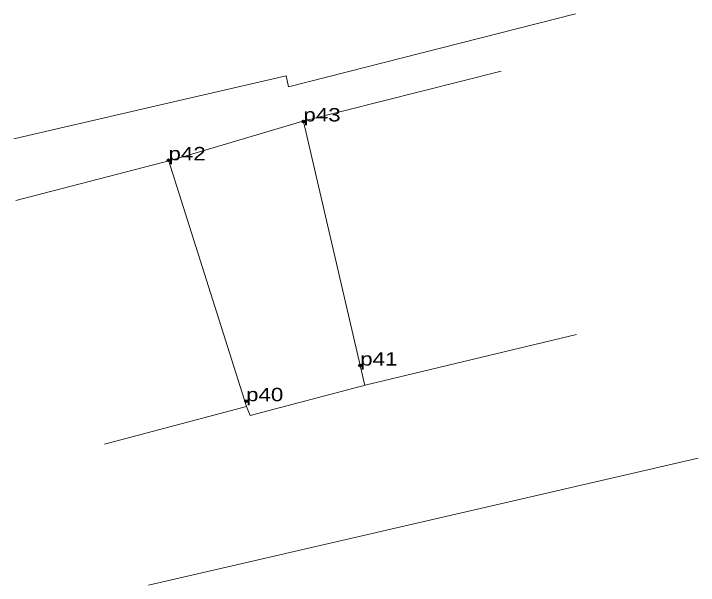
# Model space of a CAD drawing. Header units: metres. Extents: x 535788 to 540981, y 1835615 to 1839223.
# Drawn here: x 535788.3 to 535880.4, y 1837348.1 to 1837425.1 of the extents above; entities that cross this region are included whole.
import ezdxf

# ---------------------------------------------------------------- set-up
doc = ezdxf.new("R2010")
doc.units = ezdxf.units.M
doc.header["$LTSCALE"] = 0.72
doc.header["$PDMODE"] = 32
doc.header["$PDSIZE"] = 0.36
doc.layers.add('10', color=7, linetype='Continuous', lineweight=13)
doc.layers.add('12', color=7, linetype='Continuous')
doc.layers.add('7', color=7, linetype='Continuous')

msp = doc.modelspace()

# ---------------------------------------------------------------- linework, layer by layer
at = {"layer": '10'}
for p, q in [((535825.28, 1837415.24), (535863.92, 1837425.11)), ((535824.96, 1837416.75), (535825.28, 1837415.24)), ((535827.27, 1837410.59), (535835.54, 1837375.03)), ((535819.62, 1837372.2), (535809.1, 1837405.36)), ((535800.48, 1837367.11), (535819.62, 1837372.2)), ((535820.09, 1837370.96), (535819.62, 1837372.2)), ((535880.45, 1837365.25), (535806.43, 1837348.1))]:
    msp.add_line(p, q, dxfattribs=at)
for points in [[(535788.53, 1837399.93), (535809.49, 1837405.38), (535827.2, 1837410.63), (535853.9, 1837417.38)], [(535788.26, 1837408.24), (535810.35, 1837413.36), (535824.96, 1837416.75)], [(535820.09, 1837370.96), (535835.78, 1837375.09), (535864.06, 1837381.91)]]:
    msp.add_lwpolyline(points, dxfattribs=at)
at = {"layer": '7'}
for p in [(535827.27, 1837410.59), (535809.1, 1837405.36), (535834.92, 1837377.7), (535819.55, 1837372.9)]:
    msp.add_point(p, dxfattribs=at)

# ---------------------------------------------------------------- texts
at = {"layer": '12', "width": 1.25}
for s, p in [('p43', (535827.27, 1837410.59)), ('p42', (535809.1, 1837405.36)), ('p41', (535834.92, 1837377.7)), ('p40', (535819.55, 1837372.9))]:
    msp.add_text(s, height=1.8, dxfattribs=at).set_placement(p)

doc.saveas('drawing.dxf')
